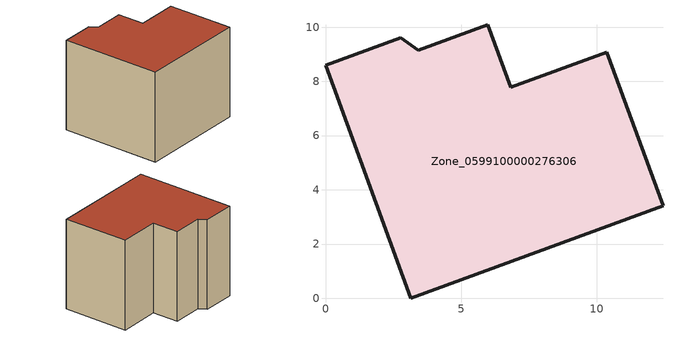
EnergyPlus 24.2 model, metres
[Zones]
Zone_0599100000276306
 floor ground (C_G): 3.42,9.15 5.98,10.09 6.83,7.78 10.37,9.08 12.45,3.42 3.15,0 0,8.59 2.78,9.61 z0
 wall outside (C_F): 3.15,0 12.45,3.42 10.37,9.08 6.83,7.78 5.98,10.09 3.42,9.15 2.78,9.61 0,8.59 3.15,0 z0:8.25
 roof outside (C_R): 5.98,10.09 3.42,9.15 2.78,9.61 0,8.59 3.15,0 12.45,3.42 10.37,9.08 6.83,7.78 z8.25
[BUILDING]
Pand.0599100000276306: North Axis=0; Terrain=City; Loads Convergence Tolerance Value=0.04; Temperature Convergence Tolerance Value=0.4; Solar Distribution=FullExterior; Maximum Number of Warmup Days=25; Minimum Number of Warmup Days=1
[Site:Location]
Rotterdam.The.Hague.AP_ZH_NLD Design_Conditions: Latitude=51.96; Longitude=4.45; Time Zone=1; Elevation=-4.5
[SITE:GROUNDTEMPERATURE:BUILDINGSURFACE]
18, 18, 18, 18, 18, 18, 18, 18, 18, 18, 18, 18
[MATERIAL] Thermal Absorptance=0.9; Solar Absorptance=0.7; Visible Absorptance=0.7
Name | Roughness | Thickness | Conductivity | Density | Specific Heat
G.TC.1946-1964 | MediumSmooth | 0.15 | 1 | 540 | 1210
F.TC.1946-1964 | Rough | 0.3 | 0.857143 | 1920 | 840
R.TC.1946-1964 | MediumRough | 0.2 | 0.235294 | 1500 | 1000
[CONSTRUCTION]
C_G: G.TC.1946-1964
C_F: F.TC.1946-1964
C_R: R.TC.1946-1964
[ZONE]
Zone_0599100000276306: Type=1; Multiplier=1; Ceiling Height=Autocalculate; Volume=Autocalculate; Floor Area=autocalculate; Part of Total Floor Area=Yes
[ZONEINFILTRATION:DESIGNFLOWRATE]
Infil_Zone_0599100000276306: Zone or ZoneList or Space or SpaceList=Zone_0599100000276306; Schedule=AlwaysOn; Design Flow Rate Calculation Method=Flow/Area; Flow Rate per Floor Area=0.003; Constant Term Coefficient=1; Temperature Term Coefficient=0; Velocity Term Coefficient=0; Velocity Squared Term Coefficient=0
[HVACTEMPLATE:ZONE:IDEALLOADSAIRSYSTEM]
Zone_0599100000276306: Maximum Heating Supply Air Temperature=50; Minimum Cooling Supply Air Temperature=13; Maximum Heating Supply Air Humidity Ratio=0.0156; Minimum Cooling Supply Air Humidity Ratio=0.0077; Heating Limit=NoLimit; Cooling Limit=NoLimit; Dehumidification Control Type=ConstantSensibleHeatRatio; Cooling Sensible Heat Ratio=0.7; Dehumidification Setpoint=60; Humidification Control Type=None; Humidification Setpoint=30; Outdoor Air Method=None; Outdoor Air Flow Rate per Person=0.00944; Outdoor Air Flow Rate per Zone Floor Area=0; Outdoor Air Flow Rate per Zone=0; Demand Controlled Ventilation Type=None; Outdoor Air Economizer Type=NoEconomizer; Heat Recovery Type=None; Sensible Heat Recovery Effectiveness=0.7; Latent Heat Recovery Effectiveness=0.65
[ZONECONTROL:THERMOSTAT]
ThermostatControl_Zone_0599100000276306: Zone or ZoneList=Zone_0599100000276306; Control Type Schedule=DualSetpointControlType; Control 1=Thermostat_Zone_0599100000276306; Temperature Difference Between Cutout And Setpoint=0
[THERMOSTATSETPOINT:DUALSETPOINT]
Thermostat_Zone_0599100000276306: Heating Setpoint Temperature Schedule=HeatingSetpoint_Zone_0599100000276306; Cooling Setpoint Temperature Schedule=CoolingSetpoint_Zone_0599100000276306
[SCHEDULE:COMPACT]
HeatingSetpoint_Zone_0599100000276306: Through: 12/31, For: AllDays, Until: 24:00, 21
CoolingSetpoint_Zone_0599100000276306: Through: 12/31, For: AllDays, Until: 24:00, 24
DualSetpointControlType: Through: 12/31, For: AllDays, Until: 24:00, 4
AlwaysOn: Through: 12/31, For: AllDays, Until: 24:00, 1
